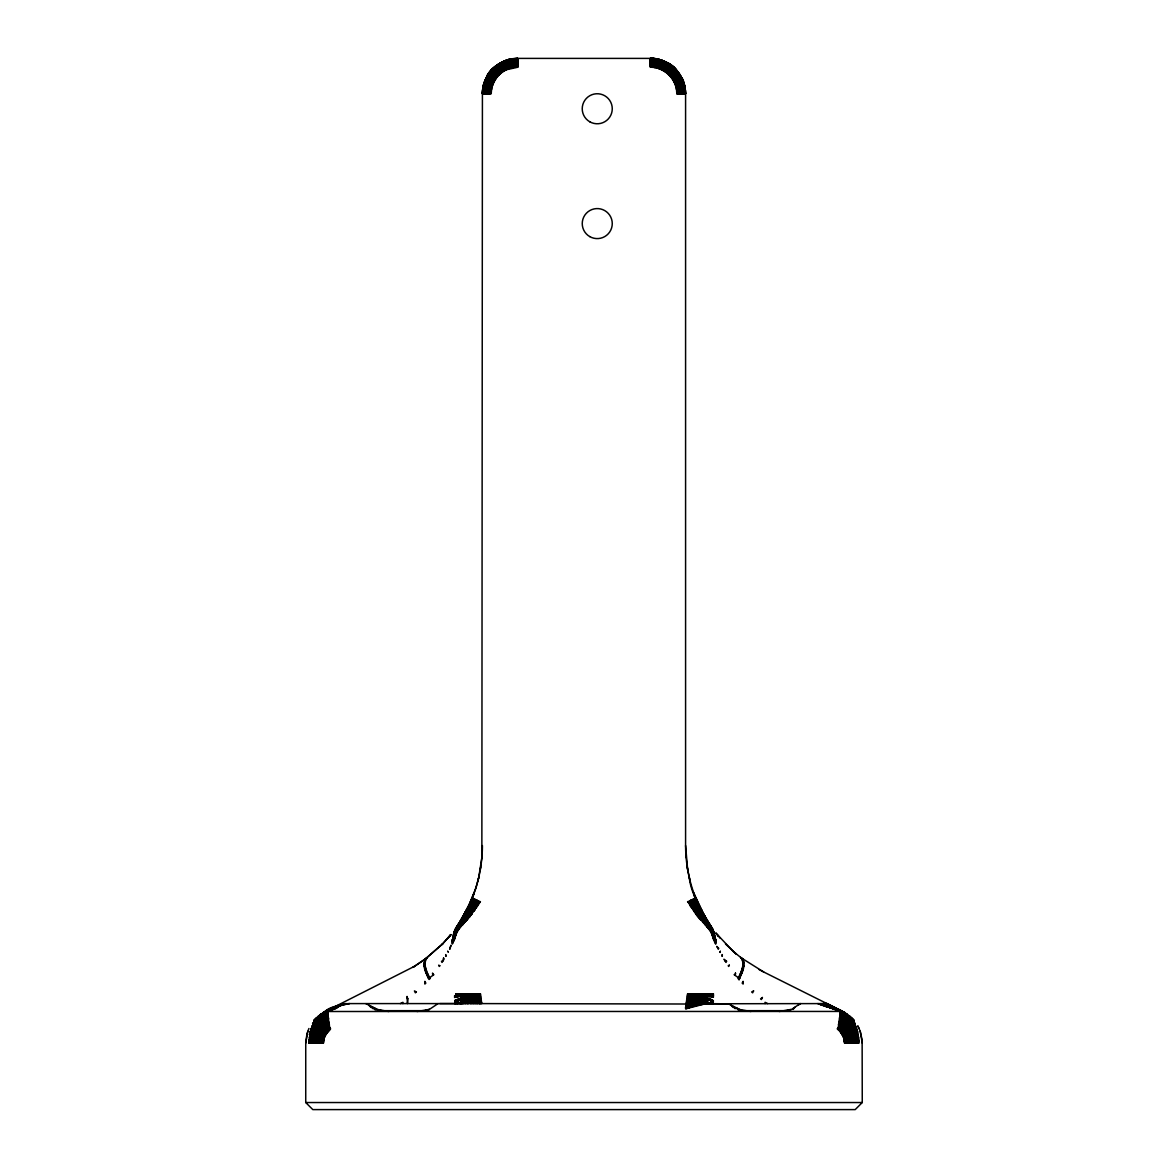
<?xml version="1.0" encoding="UTF-8"?>
<svg xmlns="http://www.w3.org/2000/svg" width="1168" height="1168" viewBox="0 0 1168 1168"><rect width="100%" height="100%" fill="white"/><g stroke="black" fill="none" stroke-linecap="round" stroke-linejoin="round"><path stroke-width="1.5" d="M824.185 1003.589L706.552 1003.779L705.779 993.837L701.778 997.662L691.222 996.698L687.251 998.406L701.705 1000.275L710.611 1003.589L711.546 999.72L711.94 1003.589L712.86 1000.304L713.254 1003.589C710.684 991.092 692.901 1002.83 685.923 1005.181L690.916 1007.181L685.733 1006.32L687.572 993.837L713.414 993.837L713.4 997.209L708.669 996.348L708.684 993.837L698.201 1002.801L685.733 1006.32L685.66 1008.86L706.1 1003.589L728.35 1003.852L740.045 1009.575L750.951 1011.503M701.807 993.837L701.559 1004.597M465.623 1003.589L470.295 998.056L478.194 993.837L479.771 1003.589L686.171 1004.013L696.099 1005.823L696.332 993.837L691.222 996.698L687.412 997.078L693.091 996.815L698.406 993.837L698.026 1005.356L686.419 1002.859L692.799 1000.29L703.355 993.837L702.99 1004.319L688.77 1001.166L687.018 999.866L699.997 1001.648L704.596 1004.042L704.83 993.837M685.923 1005.181L696.391 1002.378L703.326 997.881L706.202 993.837M692.011 993.837L687.572 994.508L712.319 995.37L713.414 995.516L712.918 997.063L712.816 993.837L711.575 996.771L711.589 993.837L709.75 996.494L709.764 993.837M710.728 993.837L710.728 996.625L712.042 993.837L712.305 996.917L713.414 993.837M712.319 995.37L712.319 993.837M686.55 1002.275L699.807 1004.947L700.187 993.837L687.018 999.866M685.587 1008.101L687.66 1008.218L688.025 1005.268L693.982 1006.349L694.989 993.837M696.77 994.654L696.77 993.837M690.098 1005.531L691.573 1006.977L685.616 1007.356L689.952 1007.006L691.325 993.837M693.164 993.837L692.069 1006.845M709.969 1003.589L708.611 1002.334L707.136 1003.706L707.326 993.837L706.202 994.961M688.025 1005.268L689.456 993.837M689.281 877.679C692.055 902.076 711.005 919.625 715.853 943.102C710.918 927.246 700.274 914.632 695.486 898.367L702.026 912.12L713.955 932.239L708.363 922.501L711.166 928.093L715.736 944.109C711.604 937.831 714.013 929.494 708.991 923.508C693.734 900.586 685.645 873.095 685.587 845.574L685.587 93.732L676.754 93.732C677.09 79.57 664.417 66.897 650.255 67.233L650.255 58.4L517.745 58.4C498.867 57.947 481.975 74.854 482.413 93.732L481.858 857.589M685.28 93.732L684.39 84.592L679.192 73.467L671.965 78.533C669.133 68.81 660.227 61.408 650.255 59.991C668.286 59.568 684.419 75.701 683.995 93.732C687.047 74.679 668.622 57.918 650.255 58.4C668.943 58.079 686.302 74.752 685.061 93.732C684.857 85.395 683.791 69.35 673.206 80.49C671.06 69.525 661.278 60.882 650.255 59.583C668.505 59.145 684.842 75.482 684.404 93.732L683.324 81.702M455.184 936.751L458.177 925.99L473.332 898.703L467.594 910.733L458.002 925.45L454.615 939.028L452.308 944.036L456.863 927.144L474.15 899.024L468.076 911.142L457.068 927.947L454.615 939.028L453.943 938.517L451.928 940.284L455.14 934.634L457.754 925.333L456.265 927.509L459.447 922.793M454.805 936.809C452.206 934.152 465.565 912.252 455.009 929.801L475.157 899.433C468.091 914.135 457.009 926.56 452.045 942.153L453.155 941.101L453.578 933.947L458.177 924.72L454.337 931.407L457.768 926.034L457.053 928.224L457.987 930.458L480.428 901.55L469.594 916.938L458.966 928.283L456.396 932.049L454.805 937.276L454.118 934.984L455.695 929.115L454.659 930.589C457.535 929.232 454.162 935.612 453.155 936.575L455.33 933.758L457.068 927.947M325.653 1011.313L329.989 1010.627L326.85 1011.517L328.982 1023.197L324.222 1026.424L320.499 1031.315L318.163 1037.009L317.36 1043.097L325.04 1035.68L310.513 1028.964L317.083 1023.168L328.602 1019.036L328.033 1015.123L324.164 1015.78C314.82 1021.474 308.878 1032.176 308.936 1043.097L323.405 1043.097L324.427 1037.199L323.04 1034.921L324.981 1035.797L323.799 1033.417L325.668 1034.468L324.689 1031.972L326.456 1033.184L325.682 1030.629L327.347 1031.972L326.806 1029.358L328.354 1030.848L328.033 1028.19L329.434 1029.811L329.347 1027.139L330.617 1028.862L326.456 1033.184L324.003 1038.556L318.835 1043.097L320.893 1033.768L327.916 1024.555L326.675 1019.825L327.96 1014.7L325.595 1014.656L319.273 1017.43L314.367 1020.905L318.587 1016.627L327.639 1012.32M328.033 1015.123L327.799 1013.532C319.083 1015.167 313.389 1024.351 310.075 1031.899L324.456 1037.096L322.397 1036.483L323.989 1038.644L323.667 1040.104L320.339 1043.097L321.58 1036.06L327.653 1027.3L328.719 1021.883C320.47 1024.935 316.075 1034.717 315.944 1043.097L319.171 1039.272L325.04 1035.68L330.223 1029.169L327.493 1023.664L328.237 1019.372M455.695 932.152L455.082 930.735L454.045 932.239L457.243 926.589M710.232 926.034L713.341 930.589L708.085 922.078L714.203 933.086L709.998 925.45L709.458 929.611L710.29 930.283L710.874 927.304L707.093 920.515L705.618 925.202L710.29 930.283L712.816 936.751M708.582 1003.604L708.611 1002.334M711.458 1003.589L712.276 1000.012L712.173 1003.589M710.348 926.224L712.334 934.911M713.604 939.568C713.984 921.873 696.347 910.062 693.704 892.805L709.064 925.582L710.713 931.626L711.166 928.093L716.072 940.284L712.86 934.634L711.429 928.896L714.422 933.947L708.655 922.983L711.896 930.794L712.699 936.313L709.064 923.713L713.093 937.583L712.436 932.56L714.845 936.575L714.743 942.021M341.187 1005.356L349.422 1003.589L481.742 1003.589L480.428 993.837L455.943 993.837L455.856 997.092L454.615 997.443L454.6 995.749L455.841 995.559L480.442 994.596L474.31 997.633L467.886 1003.589L466.645 1002.275L466.47 993.837M713.341 938.269L712.363 930.341L709.093 923.625L710.407 926.91M456.206 933.845L456.089 930.078L457.564 926.093M709.648 1003.589L709.677 1002.801M705.136 917.303C702.8 930.283 690.361 903.55 687.572 901.55L710.713 931.626M455.739 935.042L457.111 928.779L461.214 925.932L460.119 921.844L472.733 898.455L459.725 922.457L455.301 936.313L457.287 931.626L456.425 927.553L472.996 898.572L456.834 928.093M461.083 921.041L467.828 910.938L473.712 898.849L461.214 920.048L463.024 924.516M859.093 1028.512L857.735 1025.825L860.232 1031.3L862.13 1040.089L862.261 1102.534L855.195 1109.6L312.805 1109.6L305.739 1102.534L305.739 1043.097L306.892 1034.176L308.892 1028.512M482.413 845.574C482.384 871.211 475.128 896.732 462.236 918.763C462.455 920.413 464.981 924.238 465.623 920.983L467.127 919.902L463.827 915.668L472.733 898.455M852.041 1018.248L839.485 1030.672L838.361 1029.636L838.551 1024.57L840.099 1014.204L843.836 1015.78C853.18 1021.474 859.122 1032.176 859.064 1043.097L844.595 1043.097L843.544 1037.096L839.485 1030.672L839.266 1023.27L841.836 1011.605L817.644 1003.589M305.739 1043.097L307.783 1031.3M502.824 61.743L508.679 59.889L517.745 59.583C499.378 59.203 482.34 75.19 482.545 93.732C482.953 75.234 498.911 58.458 517.745 58.926L508.606 59.641L497.48 64.795L508.81 60.4L517.745 59.232C507.861 58.809 498.4 59.568 506.547 69.715L517.745 67.233L517.745 58.4L508.606 59.597L510.883 68.138C496.502 67.029 483.289 79.468 482.72 93.732M705.282 917.814L708.363 922.705L707.195 926.866L708.757 928.662L709.706 924.998L702.421 914.967L693.85 899.024L700.712 916.573L705.618 925.202L702.304 921.552M329.449 1024.57L326.675 1026.146C319.404 1026.497 312.732 1031.154 309.418 1037.564L323.667 1040.06L321.55 1039.739L323.478 1041.593L321.331 1041.418L323.405 1043.097L323.478 1041.579L309.053 1040.323C312.09 1032.906 319.521 1027.314 327.653 1027.3L329.288 1026.132L328.982 1023.197L329.712 1027.519L323.638 1035.038L321.872 1043.097L323.667 1040.104L321.915 1038.089L323.989 1038.644L309.213 1034.629C312.907 1028.117 320.017 1023.869 327.493 1023.664C314.046 1008.013 338.37 1005.59 349.422 1003.589L346.867 1003.692M460.002 922.253L472.485 898.353L465.346 913.04L469.594 916.938L471.595 913.478L466.981 909.843L475.872 888.089L478.719 877.679L482.034 856.363M712.611 934.137L710.319 926.312L714.845 936.575L712.305 931.728L712.057 934.517M508.679 59.889C493.392 63.379 482.413 78.212 482.442 93.732L483.61 84.592L485.99 78.928M465.404 912.807L468.689 906.339M707.209 922.574L693.369 899.229L703.691 923.114L705.881 918.544L709.122 924.034L708.012 927.757M458.542 929.611C456.075 928.399 459.754 921.946 457.622 925.83M680.74 76.139L683.864 84.724L684.755 93.732C685.309 74.883 668.841 58.867 650.255 58.531L653.335 58.575L652.562 67.335L650.255 66.459C664.826 66.123 677.863 79.161 677.528 93.732C682.681 78.811 671.775 61.568 656.387 58.969C655.905 61.7 655.35 64.795 654.854 67.642L650.255 65.7C665.234 65.35 678.637 78.752 678.287 93.732C684.214 76.227 668.359 57.261 650.255 58.4M327.799 1013.532L325.857 1013.196L321.229 1015.167L312.922 1023.562L317.638 1019.912L327.639 1016.116L326.938 1022.453L320.777 1014.51L324.339 1012.072L343.027 1004.641L341.304 1004.553M327.989 1023.504L328.471 1020.613L320.441 1022.686L315.448 1025.314L311.155 1029.256M455.097 935.787L455.111 933.947L453.578 933.947M327.098 1021.022L325.916 1020.102L325.726 1021.489C318.82 1026.365 314.542 1034.658 314.572 1043.097L319.579 1037.388L325.741 1034.322L311.841 1026.365L318.893 1021.153L325.434 1018.949L326.675 1019.825L326.617 1016.335L327.901 1014.204M711.794 933.845C707.896 921.114 695.967 912.617 691.033 900.163L696.332 914.31C705.311 917.07 702.494 902.251 693.996 911.215L689.689 900.703C695.15 913.902 708.64 922.53 712.816 936.05M479.07 1003.589L479.201 1002.348L481.26 1001.297L468.587 1003.385L468.295 993.837M840.099 1014.204L840.201 1013.532C851.735 1016.583 862.232 1031.446 855.954 1043.097L854.976 1035.636L850.771 1026.555L843.734 1019.445L839.544 1018.058L840.157 1019.474C849.53 1022.73 854.596 1033.622 854.728 1043.097C861.823 1031.432 852.801 1015.547 840.288 1012.933M408.07 998.436L407.442 1003.589L407.077 996.421L407.442 998.917M707.472 998.611L703.224 1002.553L704.713 1003.064L708.655 998.874L708.64 999.881L709.735 999.151L709.721 1000.217L711.531 1000.903L711.166 1003.589L710.699 999.428L709.721 1000.217L693.047 997.414L688.974 999.866M840.201 1013.532L840.478 1011.503L842.084 1011.181L844.975 1012.729L823.601 1003.589L834.317 1009.386L823.601 1003.589M453.724 941.028L453.972 936.736L453.082 937.466L454.031 935.86L454.644 936.283L451.972 941.218C456.571 938.678 453.053 931.334 456.863 927.144M483.085 87.629L482.588 90.651L491.348 91.425C492.093 82.154 498.094 73.584 506.547 69.715C494.385 70.971 484.355 81.658 483.245 93.732C482.661 75.278 499.524 59.437 517.745 59.991L505.759 60.809L497.495 64.824M841.69 1010.992C834.989 1006.48 826.871 1009.094 820.213 1003.589L838.011 1010.627L841.69 1010.992L836.39 1010.086L825.674 1003.589L842.084 1011.181L838.405 1010.758L841.15 1011.517L839.88 1020.701C848.596 1023.956 853.312 1034.176 853.428 1043.097C858.407 1034.644 856.524 1023.212 849.632 1016.379C862.393 1028.833 845.252 1009.736 840.332 1011.444L327.522 1011.503C313.433 1016.204 343.29 1002.056 346.692 1003.721M837.777 1029.169L839.252 1026.307L840.347 1027.3L840.507 1031.811L853.896 1020.686L849.793 1016.175L838.361 1029.636L837.777 1029.169L844.391 1012.408L853.896 1020.686L852.363 1018.598M328.88 1024.759L327.142 1018.365L327.478 1015.196M455.943 993.837L456.717 996.917L458.002 993.837L458.863 996.581L455.856 997.092L456.892 993.837L457.725 996.742L459.258 993.837L460.148 996.421L458.863 996.581L460.674 993.837L461.594 999.56L455.914 1001.502L454.746 1003.589M694.989 994.61L694.186 993.837L689.339 996.611L687.529 995.37L708.669 996.348L710.013 993.837L710.728 995.224L711.108 993.837M480.296 869.518L480.763 867.079M711.4 932.487L711.925 930.589L714.597 934.809L709.633 924.691M455.199 1000.261L455.286 1003.589L455.199 1000.261L457.739 999.297L480.544 996.538M834.886 1008.276L844.668 1012.539L838.77 1010.875L842.493 1011.576L838.712 1026.132M456.571 928.896L459.199 923.216M712.903 935.787L712.67 933.568L714.918 937.466M455.812 931.568L453.403 934.809L456.089 930.078M473.814 911.449L476.938 905.813L470.427 902.528L474.296 892.805L468.675 906.412L474.777 910.135M456.688 928.721L457.17 927.421M718.583 948.255L718.32 949.263L716.845 946.387L718.583 948.255L717.59 947.817M672.958 66.664C680.418 73.219 684.141 83.965 681.82 93.732C682.214 76.869 667.118 61.773 650.255 62.167L657.891 65.218L665.453 72.022C673.002 51.742 685.601 85.936 681.163 93.732C681.557 77.205 666.782 62.43 650.255 62.824L657.701 65.934L663.497 70.781C669.877 49.29 686.185 85.541 680.491 93.732C680.871 77.57 666.417 63.116 650.255 63.495L655.248 65.379L661.453 69.715C666.388 46.793 686.069 85.308 679.046 93.732C679.411 78.344 665.643 64.576 650.255 64.941L657.117 68.138L659.394 59.597M856.159 1026.365L842.259 1034.322L842.741 1027.46L841.252 1021.139L838.551 1024.57L840.084 1024.555L841.325 1026.146L841.442 1033.023L855.078 1023.562L849.413 1016.627C855.896 1023.65 857.327 1034.979 852.056 1043.097C851.925 1034.629 847.428 1024.672 838.974 1021.81L840.931 1019.693L843.135 1011.897L844.785 1012.612L822.666 1003.589M452.147 943.102L453.987 939.408L454.06 940.298M456.104 930.794L459.988 923.187L479.07 901.01L468.704 916.442L460.265 925.99L457.287 931.626L457.71 930.283M676.754 93.732C682.492 77.935 669.644 59.729 653.335 58.575C670.213 61.174 685.426 75.774 683.514 93.732L682.959 81.833L677.323 71.029M456.6 932.487C460.98 920.501 472.529 912.383 476.967 900.163L472.222 898.25L470.427 902.528M477.741 881.271L478.749 877.694M454.615 997.443L455.841 995.559M483.245 87.644C487.187 72.27 501.481 59.816 517.745 60.473L508.81 60.4L502.941 61.977M840.42 1011.97L845.355 1012.963L843.719 1012.349L840.931 1019.693L842.143 1018.788L844.8 1025.431L845.194 1030.424L843.544 1037.096L844.595 1043.097C853.385 1039.914 849.647 1007.312 840.42 1018.248M457.798 925.742L459.637 922.501L455.812 928.253L456.425 927.553M455.184 936.05L455.943 934.517M467.886 1003.589L472.266 997.837L480.428 993.837M472.091 913.77L460.28 924.238C460.63 930.356 457.141 925.479 459.915 922.078L459.345 922.983M662.329 60.561L659.321 68.839L650.255 64.211C666.023 63.846 680.141 77.964 679.776 93.732C683.806 80.271 675.454 65.028 662.344 60.532C675.411 65.642 686.244 79.117 683.003 93.732C683.411 76.227 667.746 60.575 650.255 60.984C658.197 62.488 665.38 67.729 668.987 75C674.535 62.722 682.346 72.547 670.549 76.694C667.235 68.211 659.205 61.948 650.255 60.473C667.41 60.035 685.251 75.978 682.433 93.732C682.842 76.533 667.454 61.145 650.255 61.554L660.343 65.992L667.293 73.438L672.885 66.766M739.067 979.704L738.804 976.93L739.709 977.923L740.278 973.893L741.213 974.842L740.906 972.389L741.855 973.324L741.446 970.929L742.41 971.849L741.899 969.513L742.892 970.404L742.279 968.126L743.271 969.002L742.76 965.513L743.797 966.359L742.833 962.082L743.899 962.914L742.673 961.089L743.753 961.921L742.425 960.184L743.52 961.016L741.68 958.651C744.907 965.162 740.965 972.608 737.972 978.463L739.067 979.704C741.636 973.221 747.856 963.031 740.585 957.483L763.711 971.995L842.727 1011.503M838.142 1027.475L844.362 1035.038L846.128 1043.097C852.947 1035.768 852.377 1023.65 846.012 1016.218L844.026 1015.313L844.975 1012.817M308.936 1043.097C311.52 1034.512 321.069 1026.511 330.223 1029.169M843.836 1015.78L840.157 1019.474M840.902 1011.415L844.873 1012.671L839.237 1011.035L844.946 1012.7L840.478 1011.576L842.449 1011.941C853.779 1016.963 857.925 1033.067 850.64 1043.097L849.837 1037.009L847.501 1031.315L843.778 1026.424L838.77 1023.124L842.186 1019.868L843.69 1016.189L839.967 1015.123M483.902 84.665C489.158 71.102 502.78 60.21 517.745 60.984C509.788 56.896 475.96 71.423 496.035 78.533L489.231 86.096L486.18 93.732C485.786 76.869 500.882 61.773 517.745 62.167C500.298 59.145 484.574 76.898 484.997 93.732C486.501 85.79 491.743 78.606 499.013 75L492.779 68.766M690.186 905.711L697.413 902.163L695.778 898.25L690.376 900.426L694.566 910.923M457.111 928.779L459.535 923.815L477.566 906.091M726.54 961.206L726 962.432L723.97 959.22L726.54 961.206L725.094 961.001M463.915 923.538L464.455 922.326L462.236 925.363M490.91 71.219L484.574 81.658L492.852 84.665L488.224 93.732C487.859 77.964 501.977 63.846 517.745 64.211C509.044 57.305 471.011 77.555 493.728 82.534L489.392 88.739L487.509 93.732C487.129 77.57 501.598 63.116 517.745 63.495C509.671 57.801 473.171 74.08 494.794 80.49L489.947 86.286L486.837 93.732C486.443 77.205 501.218 62.43 517.745 62.824C508.109 60.386 497.437 63.773 490.779 71.102M468.675 906.412L472.339 898.309L469.784 903.959M321.988 1016.218L326.208 1011.824L335.245 1008.875L338.808 1006.553L333.61 1007.327L345.246 1004.057M457.593 926.91L459.593 922.881L477.77 900.484L467.93 915.887L456.571 929.582M468.587 1003.385L470.558 1002.845L476.383 997.472L478.427 996.625L480.603 997.238L478.486 997.341L472.033 1003.589L478.646 998.728L480.778 998.596L478.486 997.341L461.594 999.56L467.609 993.837L468.31 994.844L469.609 993.837L470.616 1003.589M462.09 1003.589L464.776 998.888L471.682 993.837L473.186 1003.589M456.995 931.1L460.265 925.99M713.298 1001.969L713.341 1000.596M704.698 924.209L706.509 919.581L707.195 920.705M460.119 921.844L461.302 919.873M702.289 993.837L701.807 994.786L700.187 993.837M454.644 936.283L454.118 934.984L453.257 935.685L454.25 934.123L455.024 934.809M462.236 993.837L460.148 996.421L480.471 995.37L478.427 996.625M470.777 902.806L462.397 918.077M464.353 914.69L463.068 917.654L465.959 921.26M457.243 926.37L458.09 924.895M457.053 928.224L458.936 925.582L467.609 919.318L469.113 916.719L461.9 923.1M456.63 930.078L459.433 926.866M311.841 1026.365C315.798 1020.365 321.463 1014.218 327.77 1011.4C316.528 1014.131 333.493 1008.889 334.763 1008.626C321.828 1008.714 360.007 1000.699 336.968 1005.867M458.002 925.45L459.126 923.377M461.564 993.837L461.564 995.121L463.097 993.837C461.827 1013.459 464.119 995.676 474.193 993.837L474.894 1003.589L480.997 999.925L478.646 998.728L470.368 999.735L460.221 1002.348L460.557 1003.589L463.141 999.224L468.31 994.844M713.414 939.13L713.312 935.422M455.973 1003.589L455.885 999.939L455.914 1001.502L456.746 999.618L457.506 1003.589L458.893 998.99L458.907 1000.304L464.733 993.837L464.908 1003.589L470.456 1001.326L480.997 999.925M458.557 924.414L457.681 926.312L476.967 900.163M459.958 922.705L463.068 917.654M485.844 78.855C491.524 67.51 505.554 61.174 517.745 64.941C502.357 64.576 488.604 78.344 488.954 93.732L492.151 86.87L483.654 84.592M460.513 924.793L476.325 899.9L460.28 924.238M459.798 922.267L460.309 921.479M462.44 919.639L463.316 918.311M461.156 920.223L474.631 899.229L468.368 911.376L459.988 923.187M463.097 995.048L463.915 993.837M456.776 930.575C460.601 928.837 456.367 925.217 459.593 922.881M455.389 929.013L456.484 927.699M465.623 920.983L462.294 923.654L478.413 900.747L460.09 923.698M315.959 1018.248L328.515 1030.672C320.791 1030.702 313.783 1036.074 310.922 1043.097C310.557 1032.57 317.01 1023.489 324.66 1017.036M840.361 1012.32C853.253 1014.758 856.962 1033.695 849.165 1043.097C849.151 1035.928 845.501 1028.526 839.31 1024.818L847.223 1014.51L844.333 1012.627L840.157 1013.882L843.719 1012.349M790.59 1009.386L789.67 1010.67L800.27 1003.589M461.068 920.618L475.726 899.667L473.551 904.236L463.214 918.077M313.404 1023.898C315.667 1019.722 324.178 1020.204 325.127 1016.832L326.003 1013.809L327.668 1012.568L325.624 1016.642L326.675 1019.825M336.107 1006.217C327.858 1012.218 333.96 1006.889 323.054 1012.7L341.523 1005.195M457.287 926.063L456.863 926.939M310.016 1034.833C313.812 1028.57 320.82 1025.27 327.916 1024.555M439.767 1003.589L463.784 1003.589L468.368 998.319L476.237 993.837L477.143 1003.589M846.012 1016.218L843.734 1014.408L839.982 1018.146C845.603 1013.59 848.596 1034.498 843.997 1038.556L846.099 1038.089L843.573 1037.199L840.653 1031.972L837.383 1028.862L838.653 1027.139M450.103 935.524L449.549 936.24L450.848 934.59L441.927 944.649L450.863 934.59L447.724 938.327M425.707 958.855C421.56 965.337 426.13 973.455 429.138 979.485L430.028 978.463C427.021 972.433 422.13 963.542 427.415 957.483L412.961 967.367L426.831 958.008L424.48 961.016L425.167 962.082L424.101 962.914L425.108 963.162L424.042 963.994L425.123 964.301L424.086 965.133L425.24 965.513L424.203 966.359L425.721 968.126L424.729 969.002L426.101 969.513L425.108 970.404L426.554 970.929L425.59 971.849L427.094 972.389L426.145 973.324L427.722 973.893L426.787 974.842L428.422 975.397L427.503 976.375L430.028 978.463M310.075 1031.899L314.002 1027.592L318.747 1024.555L326.529 1022.613L327.493 1023.664M457.272 929.378L459.696 927.319M460.221 1002.348L459.17 1003.589L458.936 1002.874L460.221 1002.348L460.25 1003.589M461.17 921.523L463.594 918.793M476.34 905.536L461.331 922.019M323.609 1018.511L324.908 1017.649C328.909 1016.058 328.325 1019.854 325.025 1017.97C318.134 1024.424 311.593 1032.921 312.046 1043.097L318.776 1035.052L327.493 1031.811L313.944 1020.569L318.368 1016.379L313.637 1020.861L315.637 1018.598M841.296 1018.481L843.486 1016.671C852.479 1022.204 858.173 1032.556 858.13 1043.097L858.947 1040.323L844.522 1041.579C850.552 1034.439 849.939 1022.964 843.69 1016.189L845.53 1016.89M792.999 1009.502L795.058 1007.196M340.078 1005.867L323.025 1012.729C327.653 1010.933 325.916 1011.108 341.947 1004.509L326.062 1011.123L329.61 1010.743L326.062 1011.123L342.487 1004.538M324.135 1012.116L327.931 1011.327L324.339 1012.072L320.163 1014.656L314.104 1020.686L323.726 1014.671M822.549 1005.473L824.608 1003.677L826.929 1003.589L841.5 1010.889M474.223 909.857L461.579 922.545M839.763 1023.431L840.77 1022.35M841.719 1018.627L843.092 1017.649C851.691 1023.037 857.137 1032.965 857.078 1043.097L858.582 1037.564L844.333 1040.06C849.165 1033.49 849.399 1018.087 839.836 1016.029M323.974 1015.313L312.542 1023.299L326.558 1033.023L318.163 1037.009L313.272 1043.097C313.243 1034.235 317.725 1025.533 324.981 1020.438L326.733 1014.364L327.843 1013.882M841.515 1010.962L843.865 1012.116L839.617 1011.167L840.522 1010.627L826.871 1003.589M326.938 1011.488L325.127 1016.832L322.47 1016.89L324.821 1015.956L323.594 1012.422L336.647 1007.94L333.479 1007.502M442.891 943.613L424.802 959.454L442.526 943.978M324.076 1013.824L320.966 1014.788L324.865 1011.97L327.931 1011.327M429.05 1009.108L427.488 1010.67L438.088 1003.589M851.618 1018.671L853.633 1020.905M313.944 1020.569L320.616 1014.291L327.522 1011.503L323.215 1012.612L325.084 1011.678L328.208 1011.225M708.684 995.092L701.647 1002.086L698.114 1004.305L692.142 1005.882L692.872 1006.612M457.535 929.976L458.323 929.261M492.969 68.956C499.189 62.342 508.956 59.729 517.745 61.554C500.546 61.145 485.158 76.533 485.567 93.732L490.005 83.643L497.451 76.694L490.706 71.044L497.787 65.233M711.765 931.626L695.778 898.25L702.61 914.734L711.37 930.078M839.617 1010.904L834.083 1007.196L830.375 1008.072M695.894 913.756L701.019 909.843L708.348 924.487M827.002 1006.947L830.944 1005.604M460.834 925.348L462.528 923.946M453.038 938.371L454.688 937.962M475.814 1003.589L481.435 1002.159M701.267 920.369L704.362 915.975L710.932 928.502M321.58 1015.649L323.507 1014.116M478.822 1000.085L473.814 1003.589M472.602 1002.378L471.04 1003.589L470.558 1002.845M839.047 1010.685L826.725 1003.589L836.376 1008.378M316.148 1018.438L318.587 1016.627M699.077 917.771L702.888 914.31L702.026 911.741L709.823 925.99L711.224 930.575M324.514 1016.671C315.521 1022.204 309.827 1032.556 309.87 1043.097C312.717 1035.038 320.937 1028.891 329.639 1029.636L318.251 1016.218M327.58 1011.97L320.966 1014.788L325.784 1011.59M458.936 1002.874L457.812 1003.589L457.739 999.297L456.819 1003.589M699.807 1004.947L701.603 1003.823L702.026 1004.495M336.165 1007.75L326.894 1010.846M697.544 915.873L691.675 899.9L705.253 921.318M798.722 1004.757L800.649 1003.589M323.025 1012.817L326.938 1011.269M840.799 1013.576L842.391 1012.203M414.815 966.155L324.31 1012.028L331.449 1010.13L328.982 1009.838L325.682 1011.313M320.777 1014.51L323.215 1013.328M327.522 1011.503L323.726 1012.32L325.609 1011.678M323.332 1012.539L327.317 1011.108M479.771 1003.589L481.537 1002.655L479.201 1002.348L477.785 1003.589L476.997 1002.626L474.821 1002.991M336.092 1006.29C303.928 1021.883 366.051 993.997 326.485 1010.904L340.516 1005.02M326.704 1011.181L323.916 1012.233M832.945 1008.933L832.098 1008.641M400.332 1003.589L402.916 1002.305L402.916 1003.589M700.187 994.742L688.77 1001.166L686.74 1001.297L688.536 1002.436M502.868 61.831L500.094 63.16L504.503 70.781C493.538 72.927 484.895 82.709 483.596 93.732C482.588 76.227 500.211 59.437 517.745 65.7C502.766 65.35 489.363 78.752 489.713 93.732L491.655 89.133L482.953 87.6C485.611 72.212 502.795 61.305 517.745 66.459C503.174 66.123 490.137 79.161 490.472 93.732L491.348 91.425L491.246 93.732L482.413 93.732M682.243 78.811L674.272 82.534C673.016 70.372 662.329 60.342 650.255 59.232C667.001 57.86 680.886 75.438 676.652 91.425L685.455 90.651L685.047 87.6L684.39 84.592L675.849 86.87C676.958 72.489 664.519 59.276 650.255 58.707L653.306 58.838M856.845 1029.256L842.96 1035.68L844.026 1028.891L841.705 1019.956M323.609 1012.466L325.507 1011.473M840.04 1014.7L844.245 1012.875L847.034 1014.788L843.924 1013.824L839.748 1016.686M687.529 995.37L689.441 994.523M686.171 1004.013L700.143 997.457L704.085 993.837L704.83 994.902M333.07 1007.619L337.304 1007.502M324.31 1012.028L327.785 1010.919M683.426 81.658L675.148 84.665C674.987 71.35 663.424 59.816 650.255 58.926C665.731 58.342 678.915 73.978 676.345 89.133L685.047 87.6L685.558 93.732L685.149 90.681M857.925 1031.899L843.544 1037.096L845.603 1036.483L843.019 1035.797L844.96 1034.921L842.332 1034.468L844.201 1033.417L841.544 1033.184L843.311 1031.972L840.653 1031.972L842.318 1030.629L839.646 1030.848L841.194 1029.358L838.566 1029.811L839.967 1028.19L837.383 1028.862M324.894 1011.78L326.31 1011.357M689.427 995.224L691.31 994.552M834.901 1009.59L838.58 1009.444M325.288 1011.576L326.106 1011.298M425.21 1010.437L427.955 1009.575L427.079 1010.67L427.167 1009.824L417.049 1011.503M464.879 1002.816L466.645 1002.275L466.981 1003.589M345.232 1003.852L346.035 1003.852L337.333 1005.75L339.859 1005.02M857.984 1034.833L843.997 1038.556L846.45 1039.739L844.333 1040.104L846.669 1041.418L844.522 1041.593L846.742 1043.097M840.391 1012.116L844.084 1012.233M786.896 1010.554L789.261 1010.67L790.137 1009.575L779.217 1011.503M508.635 59.729L517.745 58.531L511.613 58.969L513.146 67.642C497.991 65.072 482.355 78.256 482.953 93.732C483.391 76.373 500.284 60.78 517.745 67.233M340.91 1004.641L344.18 1004.13M343.027 1004.641L327.755 1010.247L330.529 1010.437L328.69 1010.656M687.237 867.079L687.704 869.518M342.969 1004.188L347.319 1003.721M838.011 1010.627L835.5 1008.247L825.104 1003.589L836.2 1009.21M837.865 1010.408L841.106 1010.948M327.58 1018.248L326.164 1011.605L327.522 1011.576L325.522 1011.78L327.142 1018.365M685.966 856.363L686.142 857.589M839.252 1026.307L841.325 1026.146M514.694 58.838L517.745 58.707L514.665 58.575L515.438 67.335C499.13 62.78 483.012 77.263 484.005 93.732C483.844 80.329 495.378 68.956 508.679 68.839L505.715 60.663M842.493 1011.576L843.69 1012.028L840.434 1011.473L844.289 1012.349L841.062 1011.079M377.717 1010.67L428.525 1010.67M739.475 1010.67L790.283 1010.67M305.739 1102.534L862.261 1102.534M840.069 1011.327L842.318 1011.488M388.783 1011.503L377.863 1009.575L365.832 1003.619M840.478 1011.576L844.946 1012.7L840.434 1011.473M378.33 1010.67L377.863 1009.575L381.673 1010.685M687.456 996.538L689.339 996.611M688.624 1007.911L685.587 1007.692L687.66 1008.218M829.572 1007.809L830.711 1007.853L821.527 1003.589L827.338 1006.655L818.651 1003.589M685.601 1008.48L686.696 1008.524M685.674 1006.655L689.573 1007.604M323.857 1015.007L326.879 1011.736L327.712 1012.933M843.092 1012.13L844.406 1012.422M840.902 1012.977L843.135 1011.97L841.15 1011.576M327.653 1027.3L329.712 1027.519M820.389 1004.743L822.9 1005.079M714.845 941.101L712.962 935.524M685.616 1007.356L687.777 1007.78M842.478 1011.78L841.077 1011.999M840.084 1024.555L842.274 1025.037M689.806 905.098L692.011 908.412L698.61 904.835L708.217 924.895M659.321 59.889L665.059 61.977M843.865 1012.116L842.216 1011.59M843.34 1017.036L844.99 1017.664M706.1 1003.589L704.713 1003.064L705.706 1003.881M842.975 1017.97L844.391 1018.511M843.296 1011.809L842.493 1011.473M823.601 1004.407L835.558 1009.356M824.272 1003.881L832.039 1007.225M844.274 1014.671L846.42 1015.649C853.268 1022.964 854.29 1035.315 847.661 1043.097L845.749 1034.395L840.347 1027.3M844.493 1014.116L849.107 1016.978L855.078 1023.562M836.828 1009.137L826.126 1003.589L837.441 1009.167M835.208 1008.247L826.477 1003.589L835.806 1008.261M700.377 919.318L701.647 920.063L692.843 899.433L709.677 929.261M698.391 916.924L699.515 917.464L692.274 899.667L706.99 923.129M690.843 905.419L689.003 900.981L698.479 915.274L708.567 926.866L709.458 929.611M826.477 1003.589L838.025 1009.254M711.531 1000.903L712.845 1001.604M767.668 1003.589L765.084 1002.305L765.084 1003.589M824.608 1003.677L833.937 1008.495M759.112 969.586L763.711 971.995M830.2 1005.414L833.266 1007.035M832.361 1007.137L834.58 1008.32M847.034 1014.788L844.099 1013.342L839.894 1015.649M844.829 1013.182L847.223 1014.51M846.42 1015.649L843.924 1013.824M740.819 1009.824L742.103 1010.67M696.23 1004.451L697.661 1005.429M741.709 958.344L743.213 959.424L733.168 951.409L715.78 932.896L718.451 936.24L717.152 934.59M740.585 957.483L742.293 958.855M738.322 1008.86L740.921 1010.67L740.045 1009.575M732.555 950.796L736.468 954.168L725.474 943.978M738.483 1009.794L736.526 1008.042L738.234 1009.794M376.315 1009.794L374.344 1008.042L376.067 1009.794M693.996 911.215L696.42 913.449M328.12 1025.008L329.288 1026.132M731.095 1005.356L733.183 1007.473M368.913 1005.356L371.001 1007.473M373.015 1008.553L371.059 1006.451L372.884 1008.553M375.089 1009.605L373.205 1007.502L374.884 1009.605M717.897 935.524L720.276 938.327M704.976 923.903L694.288 898.849C698.143 909.828 706.582 918.501 710.816 929.071M706.523 923.99L690.376 900.426M708.684 993.837L709.764 995.165M377.863 1009.575L378.739 1010.67M677.09 71.219L680.389 76.329M707.195 926.866L701.384 916.004L694.668 898.703L701.691 912.661L709.122 924.034M698.114 1004.305L698.741 1005.195M466.47 994.902L465.711 993.837L460.192 999.925L460.177 998.684M325.726 1021.489L326.529 1022.613M710.728 926.18L712.611 929.013L709.458 924.165L712.991 929.801L710.757 926.37M710.246 925.333L711.735 927.509L709.093 923.625L713.181 931.568L713.94 940.298L713.663 938.678M710.378 925.83L709.706 924.998M711.005 931.1L709.18 924.764L706.012 919.742M710.874 927.304L713.663 931.407L711.516 927.699M328.602 1019.036L328.018 1018.146L327.449 1019.576L326.704 1018.481L324.865 1011.97L323.609 1012.408L326.281 1018.627M710.348 925.625L708.553 922.793L711.166 926.793M707.355 921.318L695.281 898.455L700.055 911.011M706.056 919.508L695.004 898.572L699.778 911.244L707.516 926.355M706.859 923.406L710.29 930.283M701.647 1002.086L702.99 1004.319M703.647 914.69L703.034 913.639L707.37 921.8M704.435 916.121L708.465 923.552M707.326 921.099L708.45 923.173M456.046 928.326L456.381 929.64M706.1 924.603L700.756 913.595M711.108 927.655L714.743 935.685M706.246 922.136L707.764 925.947M703.224 1002.553L703.983 1004.144M706.085 922.413L695.646 898.309M697.398 902.207L698.216 903.959M710.436 926.093L710.786 926.866M711.794 930.166L715.955 942.153L713.181 937.32L713.356 936.283L716.028 941.218L711.911 930.078M707.136 1003.706L706.144 1001.458L706.552 1003.779M455.549 932.633L454.819 931.568L453.797 933.086L454.6 932.4L455.418 934.269M682.01 78.928L685.324 90.666M711.312 928.721L710.903 927.596L711.429 929.582M709.151 925.173L710.611 929.67M860.217 1031.3L862.261 1043.097M843.019 1020.438L842.522 1017.781M842.873 1016.832L843.092 1017.649M712.67 933.568L712.976 934.809M690.171 881.3L687.631 869.532L685.587 845.574M712.305 932.152L712.115 930.896M453.155 941.101L453.257 942.021M471.595 913.478L471.682 914.296M461.637 1001.837L461.681 1003.589L463.17 1001.356L463.214 1003.4M472.164 993.837L472.179 994.727M470.208 993.837L470.208 994.786M460.148 993.837L460.148 995.209M458.863 993.837L458.863 995.282M457.71 993.837L457.71 995.37M433.897 974.681A159.009 159.009 0 0 1 428.32 978.507M739.68 978.507A159.009 159.009 0 0 1 734.103 974.681M722.277 954.606L722.262 956.358L722.277 954.606M424.918 981.456L424.889 984.055L425.824 983.106L424.918 981.456M484.603 90.841L484.486 93.732C485.961 84.782 492.224 76.752 500.707 73.438L495.042 66.664L497.553 64.897L502.547 72.022C493.801 74.591 486.866 82.052 484.603 90.841M735.475 973.075L735.227 975.163L735.475 973.075M443.563 958.037L442.906 961.001L441.46 961.206L442 962.432L444.03 959.22L443.563 958.037M450.95 945.408L449.68 949.263L450.95 945.408M720.335 951.321L719.999 952.387L720.335 951.321M729.328 965.177L728.701 966.476L728.204 965.732L729.328 965.177M762.397 997.501L761.39 999.531L760.558 998.917L762.397 997.501M753.579 990.946L752.63 992.829L751.637 991.982L753.579 990.946M448.249 951.92L447.665 951.321L448.249 951.92M743.082 981.456L742.176 983.106L743.111 984.055L743.082 981.456M446.118 955.716L445.738 956.358L445.723 954.606L446.118 955.716M439.796 965.732L439.299 966.476L438.672 965.177L439.796 965.732M433.299 974.535L432.773 975.163L432.525 973.075L433.299 974.535M416.363 991.982L415.37 992.829L414.421 990.946L416.363 991.982M735.198 1008.553L733.241 1006.451L735.066 1008.553M685.558 93.732L685.455 90.651L685.455 93.732M589.738 121.764A15.023 15.023 0 0 0 612.266 108.755A15.023 15.023 0 0 0 589.738 95.747A15.023 15.023 0 0 0 589.738 121.764M589.738 236.593A15.023 15.023 0 0 0 612.266 223.584A15.023 15.023 0 0 0 589.738 210.59A15.023 15.023 0 0 0 589.738 236.593"/></g></svg>
